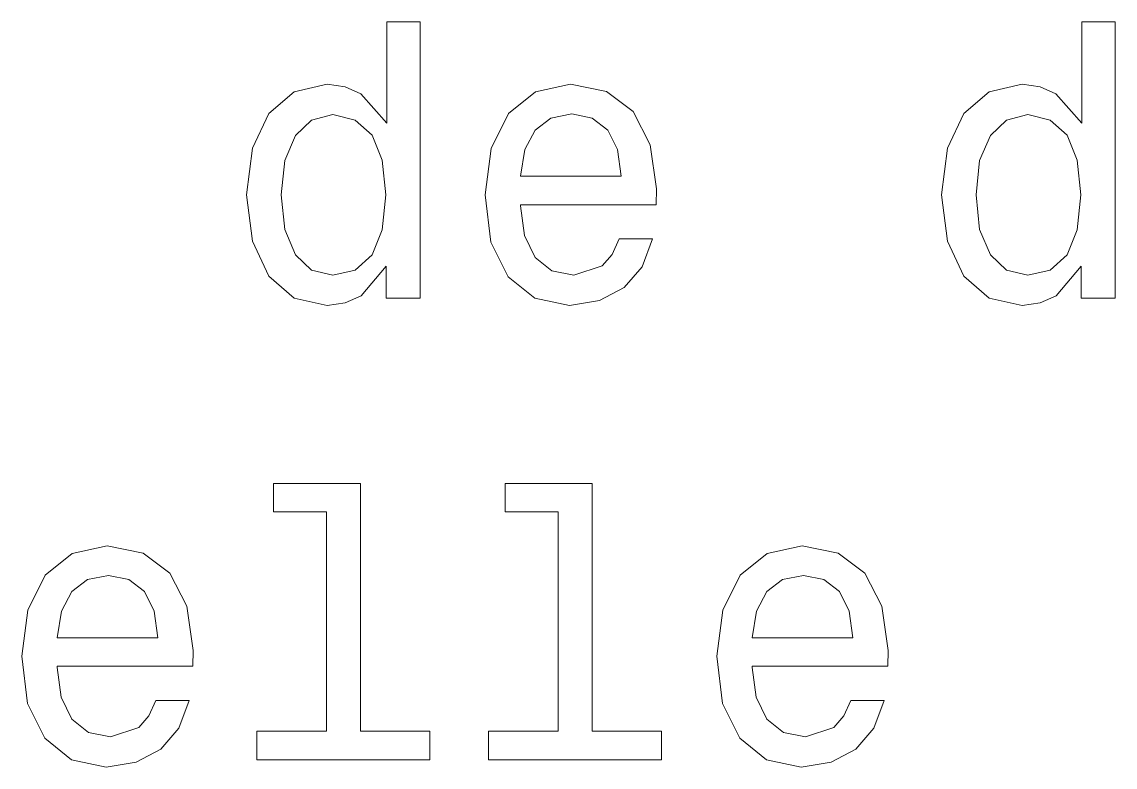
# Model space of a CAD drawing. Extents: x 327 to 941, y 153 to 765.
# Drawn here: x 579 to 593.33, y 169.04 to 178.81 of the extents above; entities that cross this region are included whole.
import ezdxf

# ---------------------------------------------------------------- set-up
doc = ezdxf.new("R2010")
doc.units = 0

msp = doc.modelspace()

# ---------------------------------------------------------------- linework, layer by layer
at = {"color": 7, "lineweight": 13}
for points in [[(583.779, 175.604), (583.779, 175.185), (584.222, 175.185), (584.222, 178.806), (583.784, 178.806), (583.784, 177.48), (583.446, 177.863), (583.239, 177.954), (583.002, 177.989), (582.573, 177.888), (582.24, 177.606), (582.024, 177.152), (581.948, 176.542), (582.024, 175.932), (582.24, 175.473), (582.573, 175.185), (583.002, 175.089), (583.239, 175.125), (583.451, 175.215)], [(592.887, 175.604), (592.887, 175.185), (593.331, 175.185), (593.331, 178.806), (592.892, 178.806), (592.892, 177.48), (592.554, 177.863), (592.347, 177.954), (592.11, 177.989), (591.681, 177.888), (591.349, 177.606), (591.132, 177.152), (591.056, 176.542), (591.132, 175.932), (591.349, 175.473), (591.681, 175.185), (592.11, 175.089), (592.347, 175.125), (592.559, 175.215)], [(585.539, 176.411), (587.314, 176.411), (587.319, 176.617), (587.238, 177.197), (587.016, 177.631), (586.663, 177.893), (586.194, 177.989), (585.735, 177.888), (585.382, 177.606), (585.155, 177.147), (585.075, 176.542), (585.15, 175.922), (585.377, 175.468), (585.725, 175.185), (586.179, 175.089), (586.573, 175.155), (586.895, 175.326), (587.132, 175.599), (587.269, 175.962), (586.83, 175.962), (586.739, 175.76), (586.608, 175.609), (586.235, 175.488), (585.947, 175.543), (585.73, 175.72), (585.589, 176.007), (585.539, 176.396)], [(583.078, 177.591), (583.37, 177.52), (583.592, 177.324), (583.723, 176.996), (583.774, 176.542), (583.723, 176.083), (583.592, 175.755), (583.37, 175.553), (583.078, 175.488), (582.8, 175.553), (582.588, 175.755), (582.447, 176.088), (582.402, 176.542), (582.447, 176.991), (582.588, 177.318), (582.8, 177.52)], [(585.539, 176.784), (585.594, 177.132), (585.73, 177.389), (585.937, 177.545), (586.209, 177.601), (586.477, 177.545), (586.684, 177.389), (586.81, 177.132), (586.855, 176.784)], [(592.186, 177.591), (592.478, 177.52), (592.7, 177.324), (592.831, 176.996), (592.882, 176.542), (592.831, 176.083), (592.7, 175.755), (592.478, 175.553), (592.186, 175.488), (591.908, 175.553), (591.697, 175.755), (591.555, 176.088), (591.51, 176.542), (591.555, 176.991), (591.697, 177.318), (591.908, 177.52)], [(582.997, 172.386), (582.997, 169.512), (582.084, 169.512), (582.084, 169.138), (584.349, 169.138), (584.349, 169.512), (583.441, 169.512), (583.441, 172.759), (582.301, 172.759), (582.301, 172.386)], [(586.033, 172.386), (586.033, 169.512), (585.12, 169.512), (585.12, 169.138), (587.385, 169.138), (587.385, 169.512), (586.477, 169.512), (586.477, 172.759), (585.337, 172.759), (585.337, 172.386)], [(579.467, 170.364), (581.242, 170.364), (581.247, 170.571), (581.166, 171.151), (580.944, 171.584), (580.591, 171.847), (580.122, 171.942), (579.663, 171.842), (579.31, 171.559), (579.083, 171.1), (579.003, 170.495), (579.078, 169.875), (579.305, 169.421), (579.653, 169.138), (580.107, 169.043), (580.501, 169.108), (580.823, 169.28), (581.06, 169.552), (581.197, 169.915), (580.758, 169.915), (580.667, 169.713), (580.536, 169.562), (580.163, 169.441), (579.875, 169.496), (579.658, 169.673), (579.517, 169.96), (579.467, 170.349)], [(588.575, 170.364), (590.35, 170.364), (590.355, 170.571), (590.274, 171.151), (590.052, 171.584), (589.699, 171.847), (589.23, 171.942), (588.771, 171.842), (588.418, 171.559), (588.191, 171.1), (588.111, 170.495), (588.186, 169.875), (588.413, 169.421), (588.761, 169.138), (589.215, 169.043), (589.609, 169.108), (589.931, 169.28), (590.168, 169.552), (590.305, 169.915), (589.866, 169.915), (589.775, 169.713), (589.644, 169.562), (589.271, 169.441), (588.983, 169.496), (588.766, 169.673), (588.625, 169.96), (588.575, 170.349)], [(579.467, 170.737), (579.522, 171.085), (579.658, 171.342), (579.865, 171.499), (580.137, 171.554), (580.405, 171.499), (580.612, 171.342), (580.738, 171.085), (580.783, 170.737)], [(588.575, 170.737), (588.63, 171.085), (588.766, 171.342), (588.973, 171.499), (589.245, 171.554), (589.513, 171.499), (589.72, 171.342), (589.846, 171.085), (589.891, 170.737)]]:
    msp.add_lwpolyline(points, close=True, dxfattribs=at)

doc.saveas('drawing.dxf')
